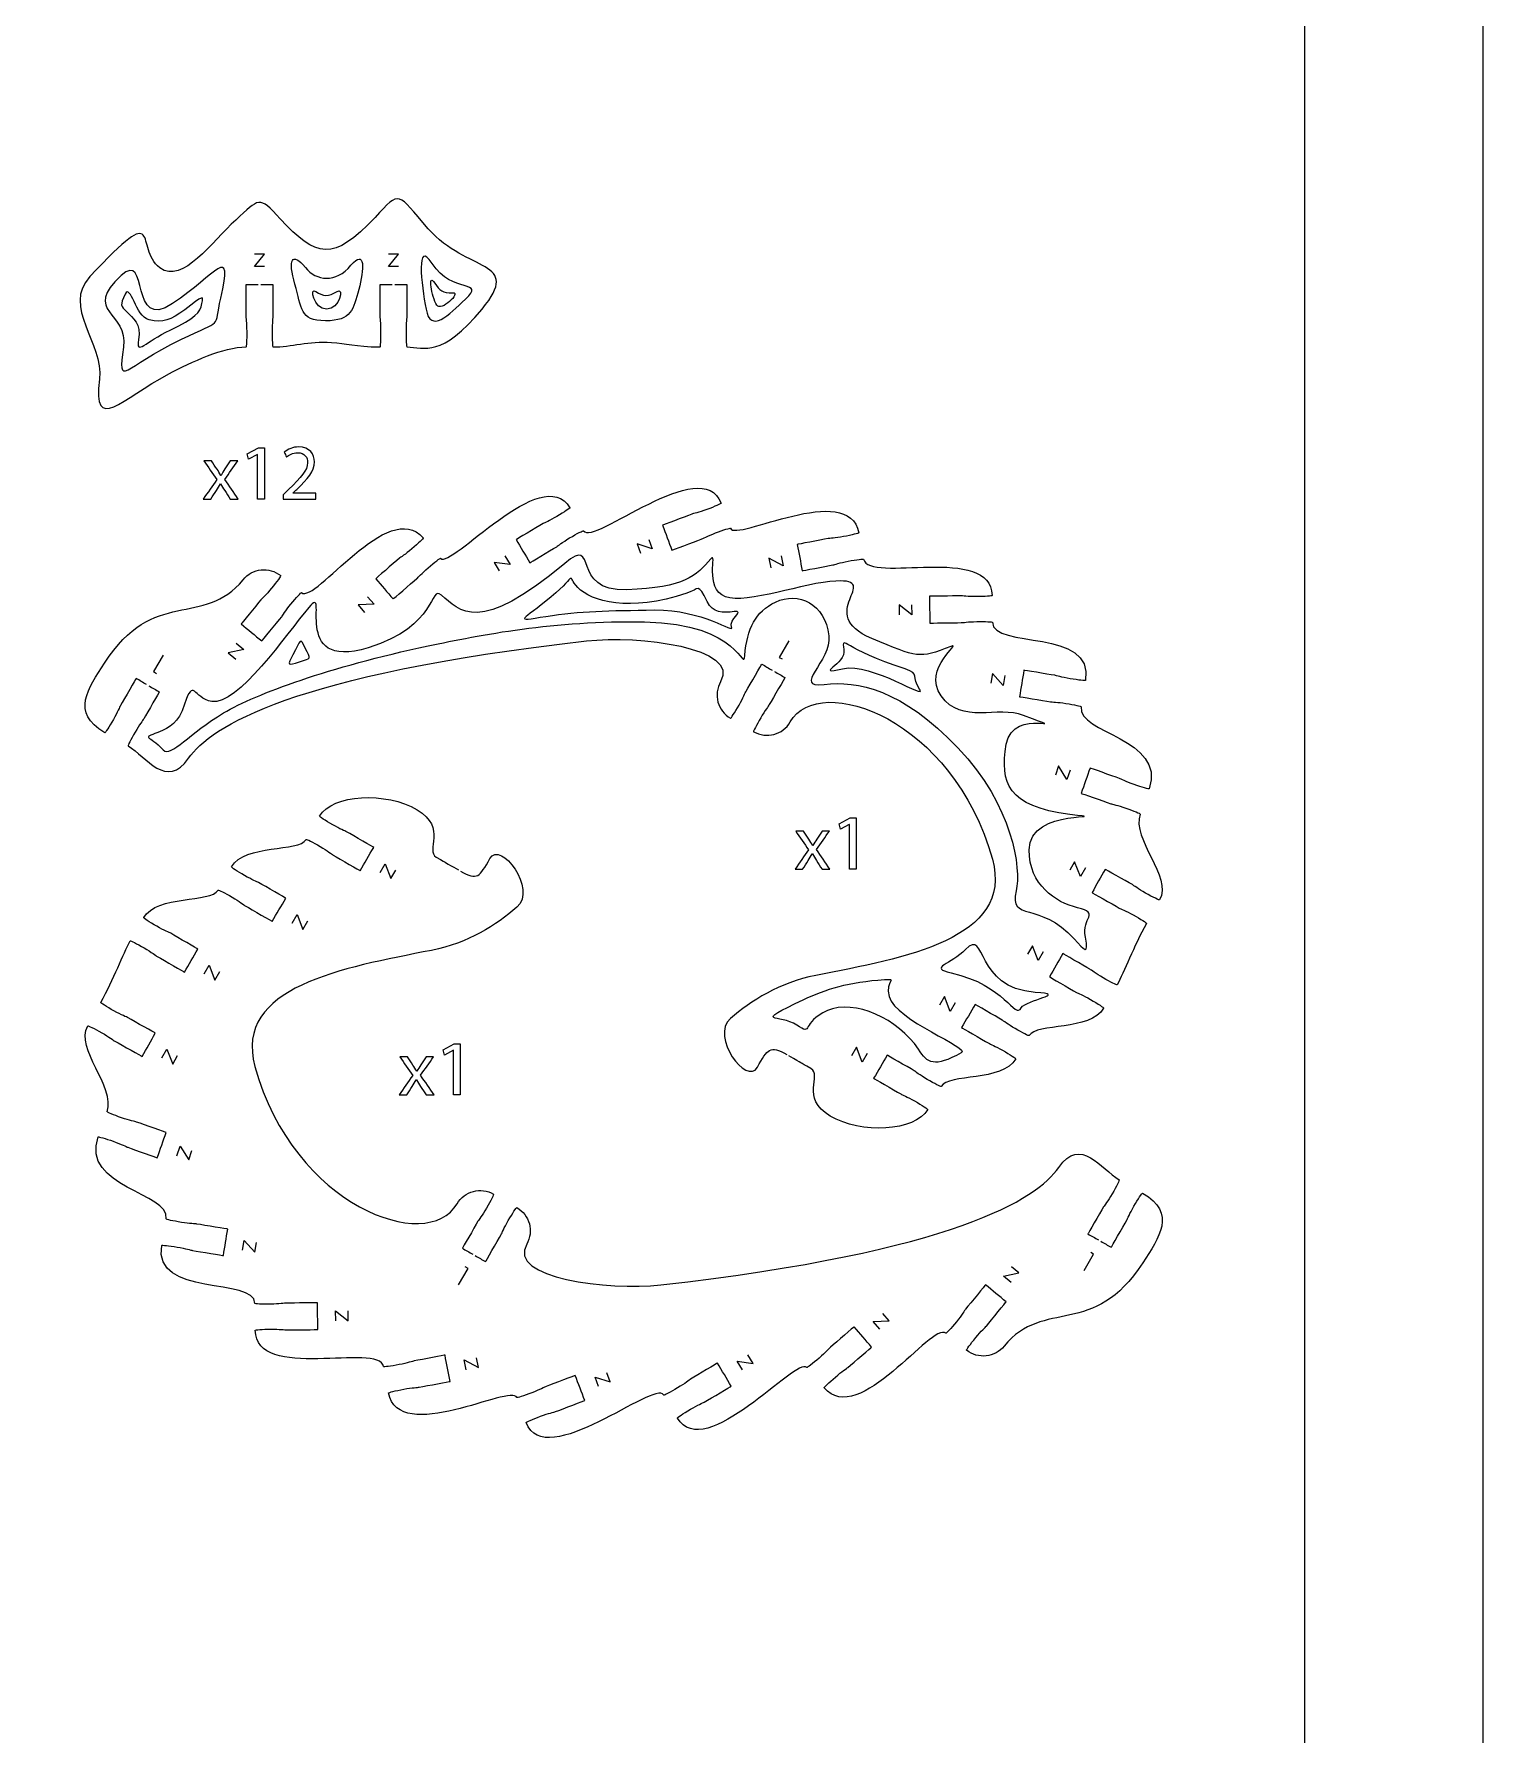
# Model space of a CAD drawing. Extents: x 0 to 1000, y 0 to 600.
# Drawn here: x 837.8 to 1000, y 190.5 to 381 of the extents above; entities that cross this region are included whole.
import ezdxf

# ---------------------------------------------------------------- set-up
doc = ezdxf.new("R2010")
doc.units = 0
doc.header["$MEASUREMENT"] = 0
doc.layers.add('DEFAULT', color=7, linetype='CONTINUOUS')

msp = doc.modelspace()

# ---------------------------------------------------------------- linework, layer by layer
at = {"layer": 'DEFAULT', "color": 250}
for points in [[(1000, 0.1), (0, 0.1), (0, 600.1), (1000, 600.1)], [(862.81, 333.9), (862.8, 333.9), (861.8, 333.37), (861.65, 333.96), (862.9, 334.63), (863.56, 334.63), (863.56, 328.9), (862.81, 328.9)], [(929.07, 292.47), (929.05, 292.47), (928.06, 291.93), (927.91, 292.52), (929.16, 293.19), (929.82, 293.19), (929.82, 287.46), (929.07, 287.46)], [(884.75, 267.19), (884.73, 267.19), (883.73, 266.65), (883.58, 267.24), (884.83, 267.91), (885.5, 267.91), (885.5, 262.18), (884.75, 262.18)]]:
    msp.add_lwpolyline(points, close=True, dxfattribs=at)
for points in [[(349.41, 570.1), (980, 570.1), (980, 20.1), (203.84, 20.1), (203.84, 570.1), (223.83, 570.1)], [(863.58, 354.93), (862.47, 354.93), (863.58, 356.32), (862.46, 356.32)], [(878.58, 354.93), (877.47, 354.93), (878.58, 356.32), (877.46, 356.32)], [(906.59, 324.37), (906.99, 323.33), (905.29, 323.88), (905.68, 322.85)], [(890.5, 322.52), (891.07, 321.56), (889.3, 321.81), (889.86, 320.86)], [(921.43, 322.52), (921.63, 321.42), (920.06, 322.27), (920.26, 321.18)], [(875.11, 317.96), (875.84, 317.11), (874.06, 317.05), (874.78, 316.21)], [(936.03, 317.05), (936.04, 315.93), (934.64, 317.04), (934.65, 315.93)], [(860.41, 312.76), (861.27, 312.05), (859.52, 311.69), (860.38, 310.98)], [(922.28, 313.02), (921.21, 311.17), (921.53, 310.99)], [(852.23, 311.41), (851.16, 309.57), (851.48, 309.38)], [(946.47, 309.13), (946.28, 308.03), (945.09, 309.36), (944.91, 308.27)], [(953.79, 298.55), (953.42, 297.5), (952.48, 299.01), (952.12, 297.97)], [(876.51, 287.1), (877.07, 288.06), (877.71, 286.4), (878.27, 287.36)], [(955.48, 287.61), (954.94, 286.63), (954.27, 288.29), (953.73, 287.33)], [(866.66, 281.42), (867.22, 282.39), (867.86, 280.72), (868.42, 281.68)], [(950.76, 278.2), (950.2, 277.23), (949.56, 278.89), (949, 277.94)], [(856.82, 275.73), (857.38, 276.7), (858.02, 275.04), (858.58, 275.99)], [(940.92, 272.51), (940.36, 271.54), (939.72, 273.21), (939.16, 272.25)], [(852.09, 266.32), (852.64, 267.3), (853.31, 265.64), (853.85, 266.6)], [(931.07, 266.84), (930.51, 265.87), (929.86, 267.53), (929.31, 266.57)], [(853.78, 255.38), (854.15, 256.43), (855.1, 254.92), (855.46, 255.96)], [(861.11, 244.8), (861.3, 245.9), (862.48, 244.57), (862.67, 245.67)], [(955.35, 242.52), (956.41, 244.36), (956.1, 244.55)], [(885.3, 240.92), (886.37, 242.76), (886.05, 242.94)], [(947.17, 241.17), (946.31, 241.88), (948.05, 242.25), (947.2, 242.95)], [(871.55, 236.88), (871.53, 238), (872.94, 236.9), (872.93, 238)], [(932.46, 235.97), (931.74, 236.82), (933.52, 236.88), (932.8, 237.72)], [(886.15, 231.41), (885.95, 232.51), (887.52, 231.66), (887.32, 232.75)], [(917.08, 231.41), (916.51, 232.37), (918.28, 232.12), (917.71, 233.07)], [(900.98, 229.56), (900.59, 230.6), (902.29, 230.05), (901.9, 231.08)]]:
    msp.add_lwpolyline(points, dxfattribs=at)
at = {"layer": 'DEFAULT', "color": 1}
for points, knots in [([(878.17, 352.92), (878.62, 352.92), (879.07, 352.92), (879.52, 352.92), (879.52, 352.92), (879.52, 350.29), (879.52, 349.42), (879.52, 349.24), (879.42, 348.64), (879.42, 347.67), (879.43, 346.7), (879.47, 345.92), (879.52, 345.92), (881.52, 345.92), (883.36, 344.6), (887.94, 350.17), (892.53, 355.73), (886.28, 354.18), (881.92, 359.14), (878.37, 363.2), (878.86, 363.56), (875.95, 360.43), (871.28, 355.4), (869.34, 355.94), (865.35, 360.26), (862.88, 362.95), (863.02, 362.51), (860.36, 360.13), (857.73, 357.77), (854.41, 352.86), (851.86, 354.78), (848.95, 356.98), (852.39, 362.7), (844.03, 353.8), (840.85, 350.41), (845.6, 346.36), (845.1, 342.3), (844.34, 336.09), (847.53, 340.12), (852.86, 342.9), (855.49, 344.27), (858.94, 345.92), (861.53, 345.92), (861.59, 345.93), (861.63, 346.71), (861.62, 347.67), (861.62, 348.63), (861.52, 349.24), (861.53, 349.42), (861.53, 350.29), (861.52, 352.92), (861.52, 352.92), (861.97, 352.92), (862.42, 352.92), (862.87, 352.92)], [0, 0, 0, 0, 3.83, 3.83, 3.83, 4.83, 4.83, 4.83, 5.83, 5.83, 5.83, 6.83, 6.83, 6.83, 7.83, 7.83, 7.83, 8.83, 8.83, 8.83, 9.83, 9.83, 9.83, 10.83, 10.83, 10.83, 11.83, 11.83, 11.83, 12.83, 12.83, 12.83, 13.83, 13.83, 13.83, 14.83, 14.83, 14.83, 15.83, 15.83, 15.83, 16.83, 16.83, 16.83, 17.83, 17.83, 17.83, 18.83, 18.83, 18.83, 19.83, 19.83, 19.83, 23.66, 23.66, 23.66, 23.66]), ([(863.17, 352.92), (863.62, 352.92), (864.07, 352.92), (864.52, 352.92), (864.52, 352.92), (864.52, 350.3), (864.52, 349.42), (864.52, 349.25), (864.43, 348.64), (864.43, 347.67), (864.43, 346.7), (864.47, 345.92), (864.52, 345.92), (866.58, 345.92), (868.51, 346.6), (871.07, 346.43), (872.74, 346.32), (873.64, 345.97), (876.53, 345.92), (876.58, 345.93), (876.62, 346.71), (876.62, 347.67), (876.62, 348.64), (876.52, 349.24), (876.52, 349.42), (876.52, 350.29), (876.52, 352.92), (876.52, 352.92), (876.97, 352.92), (877.42, 352.92), (877.87, 352.92)], [0, 0, 0, 0, 3.82, 3.82, 3.82, 4.82, 4.82, 4.82, 5.82, 5.82, 5.82, 6.82, 6.82, 6.82, 7.82, 7.82, 7.82, 8.82, 8.82, 8.82, 9.82, 9.82, 9.82, 10.82, 10.82, 10.82, 11.82, 11.82, 11.82, 15.64, 15.64, 15.64, 15.64]), ([(850.37, 308.13), (849.98, 308.36), (849.59, 308.58), (849.2, 308.81), (849.2, 308.81), (847.89, 306.53), (847.45, 305.78), (847.36, 305.63), (847.14, 305.05), (846.66, 304.21), (846.18, 303.37), (845.75, 302.72), (845.7, 302.74), (841.82, 304.99), (843.86, 307.71), (845.67, 310.54), (851.16, 319.09), (856.74, 314.45), (861.18, 319.86), (862.22, 321.15), (864.1, 321.36), (865.39, 320.32), (865.44, 320.29), (864.98, 319.66), (864.36, 318.91), (863.75, 318.16), (863.29, 317.75), (863.18, 317.62), (862.62, 316.94), (860.96, 314.91), (860.96, 314.91), (861.73, 314.28), (862.5, 313.64), (863.27, 313.01), (863.27, 313.01), (864.94, 315.04), (865.5, 315.72), (865.61, 315.85), (865.91, 316.38), (866.53, 317.13), (867.14, 317.88), (867.67, 318.46), (867.72, 318.42), (869.3, 317.12), (877.43, 329.09), (881.34, 324.54), (881.38, 324.5), (880.81, 323.95), (880.08, 323.33), (879.34, 322.69), (878.81, 322.37), (878.68, 322.26), (878.02, 321.69), (876.03, 319.98), (876.03, 319.98), (876.68, 319.22), (877.33, 318.46), (877.98, 317.71), (877.98, 317.71), (879.97, 319.41), (880.64, 319.99), (880.77, 320.1), (881.17, 320.57), (881.9, 321.2), (882.63, 321.83), (883.26, 322.31), (883.29, 322.26), (884.39, 320.98), (894.71, 333.09), (897.77, 327.92), (897.8, 327.88), (897.15, 327.44), (896.32, 326.95), (895.48, 326.45), (894.91, 326.23), (894.76, 326.14), (894.01, 325.69), (891.75, 324.36), (891.75, 324.36), (892.26, 323.5), (892.77, 322.63), (893.28, 321.77), (893.28, 321.77), (895.54, 323.11), (896.29, 323.56), (896.44, 323.65), (896.91, 324.05), (897.74, 324.54), (898.58, 325.03), (899.27, 325.39), (899.3, 325.34), (900.34, 323.59), (912.58, 334.05), (914.69, 328.43), (914.71, 328.38), (914, 328.06), (913.09, 327.72), (912.19, 327.38), (911.58, 327.26), (911.42, 327.2), (910.6, 326.89), (908.14, 325.96), (908.14, 325.96), (908.5, 325.03), (908.85, 324.09), (909.2, 323.16), (909.2, 323.16), (911.66, 324.08), (912.48, 324.39), (912.64, 324.45), (913.17, 324.76), (914.08, 325.1), (914.98, 325.44), (915.73, 325.68), (915.75, 325.63), (916.28, 324.05), (929, 331.01), (930.11, 325.11), (930.11, 325.05), (929.35, 324.87), (928.41, 324.69), (927.46, 324.51), (926.84, 324.5), (926.67, 324.47), (925.81, 324.3), (923.23, 323.82), (923.23, 323.82), (923.41, 322.84), (923.6, 321.85), (923.78, 320.87), (923.78, 320.87), (926.36, 321.36), (927.22, 321.52), (927.39, 321.55), (927.97, 321.76), (928.93, 321.94), (929.87, 322.12), (930.65, 322.22), (930.66, 322.17), (931.18, 319.42), (944.97, 323.9), (945.03, 318.09), (945.03, 318.04), (944.25, 317.98), (943.28, 317.97), (942.32, 317.96), (941.71, 318.06), (941.53, 318.06), (940.66, 318.04), (938.03, 318.02), (938.03, 318.02), (938.04, 317.02), (938.05, 316.02), (938.07, 315.01), (938.07, 315.01), (940.69, 315.05), (941.57, 315.06), (941.74, 315.06), (942.35, 315.16), (943.32, 315.17), (944.28, 315.19), (945.07, 315.15), (945.07, 315.1), (945.1, 312.09), (956.48, 314.51), (955.51, 308.59), (955.5, 308.54), (954.72, 308.62), (953.77, 308.78), (952.81, 308.94), (952.23, 309.13), (952.06, 309.16), (951.19, 309.3), (948.6, 309.73), (948.6, 309.73), (948.44, 308.74), (948.28, 307.76), (948.11, 306.77), (948.11, 306.77), (950.71, 306.34), (951.57, 306.2), (951.74, 306.17), (952.36, 306.17), (953.31, 306.02), (954.26, 305.86), (955.02, 305.69), (955.02, 305.63), (954.53, 302.67), (964.6, 302.12), (962.61, 296.45), (962.59, 296.4), (961.84, 296.62), (960.93, 296.94), (960.01, 297.26), (959.47, 297.56), (959.31, 297.62), (958.48, 297.9), (956.01, 298.78), (956.01, 298.78), (955.67, 297.83), (955.34, 296.89), (955.01, 295.94), (955.01, 295.94), (957.49, 295.08), (958.32, 294.79), (958.48, 294.73), (959.08, 294.62), (960, 294.3), (960.91, 293.98), (961.64, 293.68), (961.62, 293.63), (960.62, 290.79), (965.27, 286.62), (963.8, 284.01), (963.77, 283.96), (963.07, 284.31), (962.22, 284.78), (961.38, 285.25), (960.9, 285.64), (960.75, 285.73), (959.98, 286.15), (957.7, 287.44), (957.7, 287.44), (957.21, 286.57), (956.72, 285.7), (956.23, 284.83), (956.23, 284.83), (958.51, 283.54), (959.28, 283.11), (959.43, 283.02), (960.01, 282.81), (960.85, 282.34), (961.7, 281.86), (962.36, 281.44), (962.33, 281.39), (960.86, 278.78), (959.84, 275.95), (959.03, 274.5), (959, 274.46), (958.31, 274.81), (957.47, 275.29), (956.63, 275.78), (956.15, 276.17), (956, 276.25), (955.24, 276.69), (952.97, 278), (952.97, 278), (952.47, 277.14), (951.97, 276.27), (951.47, 275.41), (951.47, 275.41), (953.74, 274.1), (954.5, 273.65), (954.65, 273.57), (955.23, 273.35), (956.07, 272.87), (956.9, 272.38), (957.56, 271.95), (957.53, 271.91), (956.03, 269.31), (950, 270.26), (949.19, 268.82), (949.16, 268.77), (948.46, 269.12), (947.62, 269.61), (946.79, 270.09), (946.31, 270.48), (946.16, 270.57), (945.4, 271.01), (943.13, 272.32), (943.13, 272.32), (942.63, 271.45), (942.13, 270.59), (941.63, 269.72), (941.63, 269.72), (943.9, 268.41), (944.66, 267.97), (944.81, 267.88), (945.39, 267.66), (946.22, 267.18), (947.06, 266.7), (947.71, 266.27), (947.69, 266.22), (946.19, 263.62), (940.15, 264.59), (939.34, 263.14), (939.31, 263.09), (938.61, 263.44), (937.77, 263.93), (936.93, 264.41), (936.46, 264.8), (936.31, 264.89), (935.55, 265.33), (933.28, 266.64), (933.28, 266.64), (932.78, 265.78), (932.28, 264.91), (931.78, 264.05), (931.78, 264.05), (934.05, 262.73), (934.81, 262.29), (934.95, 262.2), (935.53, 261.99), (936.37, 261.51), (937.21, 261.02), (937.86, 260.59), (937.83, 260.54), (936.41, 258.08), (930.34, 257.77), (926.92, 259.82), (923.49, 261.88), (926.05, 264.38), (924.76, 265.13), (923.31, 265.97), (923.96, 265.59), (922.3, 266.55)], [0, 0, 0, 0, 3.830209, 3.830209, 3.830209, 4.830209, 4.830209, 4.830209, 5.830209, 5.830209, 5.830209, 6.830209, 6.830209, 6.830209, 7.830209, 7.830209, 7.830209, 8.830209, 8.830209, 8.830209, 9.830209, 9.830209, 9.830209, 10.830209, 10.830209, 10.830209, 11.830209, 11.830209, 11.830209, 12.830209, 12.830209, 12.830209, 21.328267, 21.328267, 21.328267, 22.328267, 22.328267, 22.328267, 23.328267, 23.328267, 23.328267, 24.328267, 24.328267, 24.328267, 25.328267, 25.328267, 25.328267, 26.328267, 26.328267, 26.328267, 27.328267, 27.328267, 27.328267, 28.328267, 28.328267, 28.328267, 36.830861, 36.830861, 36.830861, 37.830861, 37.830861, 37.830861, 38.830861, 38.830861, 38.830861, 39.830861, 39.830861, 39.830861, 40.830861, 40.830861, 40.830861, 41.830861, 41.830861, 41.830861, 42.830861, 42.830861, 42.830861, 43.830861, 43.830861, 43.830861, 52.340738, 52.340738, 52.340738, 53.340738, 53.340738, 53.340738, 54.340738, 54.340738, 54.340738, 55.340738, 55.340738, 55.340738, 56.340738, 56.340738, 56.340738, 57.340738, 57.340738, 57.340738, 58.340738, 58.340738, 58.340738, 59.340738, 59.340738, 59.340738, 67.8473, 67.8473, 67.8473, 68.8473, 68.8473, 68.8473, 69.8473, 69.8473, 69.8473, 70.8473, 70.8473, 70.8473, 71.8473, 71.8473, 71.8473, 72.8473, 72.8473, 72.8473, 73.8473, 73.8473, 73.8473, 74.8473, 74.8473, 74.8473, 83.353445, 83.353445, 83.353445, 84.353445, 84.353445, 84.353445, 85.353445, 85.353445, 85.353445, 86.353445, 86.353445, 86.353445, 87.353445, 87.353445, 87.353445, 88.353445, 88.353445, 88.353445, 89.353445, 89.353445, 89.353445, 90.353445, 90.353445, 90.353445, 98.864032, 98.864032, 98.864032, 99.864032, 99.864032, 99.864032, 100.864032, 100.864032, 100.864032, 101.864032, 101.864032, 101.864032, 102.864032, 102.864032, 102.864032, 103.864032, 103.864032, 103.864032, 104.864032, 104.864032, 104.864032, 105.864032, 105.864032, 105.864032, 114.368396, 114.368396, 114.368396, 115.368396, 115.368396, 115.368396, 116.368396, 116.368396, 116.368396, 117.368396, 117.368396, 117.368396, 118.368396, 118.368396, 118.368396, 119.368396, 119.368396, 119.368396, 120.368396, 120.368396, 120.368396, 121.368396, 121.368396, 121.368396, 129.879171, 129.879171, 129.879171, 130.879171, 130.879171, 130.879171, 131.879171, 131.879171, 131.879171, 132.879171, 132.879171, 132.879171, 133.879171, 133.879171, 133.879171, 134.879171, 134.879171, 134.879171, 135.879171, 135.879171, 135.879171, 136.879171, 136.879171, 136.879171, 145.381936, 145.381936, 145.381936, 146.381936, 146.381936, 146.381936, 147.381936, 147.381936, 147.381936, 148.381936, 148.381936, 148.381936, 149.381936, 149.381936, 149.381936, 150.381936, 150.381936, 150.381936, 151.381936, 151.381936, 151.381936, 152.381936, 152.381936, 152.381936, 160.885888, 160.885888, 160.885888, 161.885888, 161.885888, 161.885888, 162.885888, 162.885888, 162.885888, 163.885888, 163.885888, 163.885888, 164.885888, 164.885888, 164.885888, 165.885888, 165.885888, 165.885888, 166.885888, 166.885888, 166.885888, 167.885888, 167.885888, 167.885888, 176.393496, 176.393496, 176.393496, 177.393496, 177.393496, 177.393496, 178.393496, 178.393496, 178.393496, 179.393496, 179.393496, 179.393496, 180.393496, 180.393496, 180.393496, 181.393496, 181.393496, 181.393496, 182.393496, 182.393496, 182.393496, 183.393496, 183.393496, 183.393496, 191.892443, 191.892443, 191.892443, 192.892443, 192.892443, 192.892443, 193.892443, 193.892443, 193.892443, 194.892443, 194.892443, 194.892443, 195.892443, 195.892443, 195.892443, 196.892443, 196.892443, 196.892443, 197.892443, 197.892443, 197.892443, 197.892443]), ([(850.63, 307.98), (851.02, 307.76), (851.41, 307.53), (851.8, 307.31), (851.8, 307.31), (850.49, 305.03), (850.05, 304.28), (849.96, 304.12), (849.57, 303.65), (849.09, 302.81), (848.6, 301.97), (848.25, 301.27), (848.3, 301.25), (850.37, 300.05), (852.59, 296.32), (855.08, 299.87), (857.57, 303.41), (866.59, 309.27), (899.63, 313.01), (905.52, 313.68), (916.85, 312.26), (914.65, 308.45), (913.82, 307.01), (914.31, 305.18), (915.75, 304.35), (915.79, 304.32), (916.22, 304.98), (916.71, 305.81), (917.19, 306.65), (917.41, 307.23), (917.5, 307.38), (917.93, 308.14), (919.25, 310.41), (919.25, 310.41), (919.64, 310.19), (920.03, 309.96), (920.42, 309.73)], [0, 0, 0, 0, 3.821544, 3.821544, 3.821544, 4.821544, 4.821544, 4.821544, 5.821544, 5.821544, 5.821544, 6.821544, 6.821544, 6.821544, 7.821544, 7.821544, 7.821544, 8.821544, 8.821544, 8.821544, 9.821544, 9.821544, 9.821544, 10.821544, 10.821544, 10.821544, 11.821544, 11.821544, 11.821544, 12.821544, 12.821544, 12.821544, 13.821544, 13.821544, 13.821544, 17.65675, 17.65675, 17.65675, 17.65675]), ([(920.68, 309.58), (921.07, 309.36), (921.46, 309.13), (921.85, 308.91), (921.85, 308.91), (920.53, 306.64), (920.09, 305.88), (920.01, 305.73), (919.62, 305.25), (919.13, 304.41), (918.65, 303.57), (918.29, 302.88), (918.34, 302.85), (919.78, 302.02), (921.61, 302.51), (922.44, 303.94), (925.71, 309.6), (940.73, 304.29), (945.07, 288.56), (947.52, 279.65), (935.22, 277.51), (925.29, 275.56), (921.2, 274.76), (918.05, 272.72), (915.74, 270.73), (913.44, 268.74), (917.58, 263.17), (918.76, 265.28), (919.92, 267.35), (920.17, 267.76), (922.04, 266.71)], [0, 0, 0, 0, 3.821544, 3.821544, 3.821544, 4.821544, 4.821544, 4.821544, 5.821544, 5.821544, 5.821544, 6.821544, 6.821544, 6.821544, 7.821544, 7.821544, 7.821544, 8.821544, 8.821544, 8.821544, 9.821544, 9.821544, 9.821544, 10.821544, 10.821544, 10.821544, 11.821544, 11.821544, 11.821544, 12.821544, 12.821544, 12.821544, 12.821544]), ([(957.21, 245.8), (957.6, 245.57), (957.99, 245.35), (958.37, 245.13), (958.37, 245.13), (959.69, 247.4), (960.12, 248.16), (960.21, 248.3), (960.43, 248.88), (960.91, 249.72), (961.4, 250.56), (961.83, 251.21), (961.88, 251.19), (965.76, 248.94), (963.72, 246.22), (961.9, 243.39), (956.42, 234.84), (950.84, 239.48), (946.4, 234.07), (945.36, 232.78), (943.47, 232.57), (942.18, 233.61), (942.14, 233.64), (942.6, 234.27), (943.21, 235.02), (943.83, 235.77), (944.29, 236.18), (944.4, 236.31), (944.96, 236.99), (946.62, 239.02), (946.62, 239.02), (945.85, 239.65), (945.08, 240.29), (944.3, 240.92), (944.3, 240.92), (942.64, 238.89), (942.08, 238.21), (941.97, 238.08), (941.66, 237.55), (941.05, 236.8), (940.44, 236.05), (939.9, 235.47), (939.86, 235.51), (938.28, 236.81), (930.15, 224.84), (926.24, 229.39), (926.2, 229.43), (926.77, 229.98), (927.5, 230.6), (928.23, 231.24), (928.76, 231.56), (928.89, 231.67), (929.56, 232.24), (931.55, 233.95), (931.55, 233.95), (930.9, 234.71), (930.25, 235.47), (929.6, 236.22), (929.6, 236.22), (927.61, 234.52), (926.94, 233.95), (926.81, 233.83), (926.41, 233.36), (925.68, 232.73), (924.94, 232.1), (924.32, 231.62), (924.29, 231.67), (923.19, 232.95), (912.86, 220.84), (909.8, 226.01), (909.78, 226.05), (910.43, 226.49), (911.26, 226.99), (912.09, 227.48), (912.67, 227.7), (912.82, 227.79), (913.57, 228.24), (915.83, 229.57), (915.83, 229.57), (915.32, 230.44), (914.81, 231.3), (914.3, 232.16), (914.3, 232.16), (912.04, 230.82), (911.29, 230.37), (911.14, 230.28), (910.67, 229.89), (909.83, 229.39), (909, 228.9), (908.31, 228.54), (908.28, 228.59), (907.24, 230.34), (895, 219.88), (892.88, 225.5), (892.86, 225.55), (893.58, 225.87), (894.48, 226.21), (895.39, 226.55), (895.99, 226.67), (896.16, 226.73), (896.98, 227.04), (899.43, 227.97), (899.43, 227.97), (899.08, 228.9), (898.73, 229.84), (898.37, 230.77), (898.37, 230.77), (895.92, 229.85), (895.1, 229.54), (894.94, 229.48), (894.4, 229.17), (893.5, 228.83), (892.59, 228.49), (891.84, 228.26), (891.82, 228.3), (891.3, 229.88), (878.58, 222.92), (877.47, 228.82), (877.47, 228.88), (878.22, 229.06), (879.17, 229.24), (880.12, 229.42), (880.74, 229.43), (880.91, 229.47), (881.77, 229.63), (884.35, 230.11), (884.35, 230.11), (884.16, 231.09), (883.98, 232.08), (883.79, 233.06), (883.79, 233.06), (881.21, 232.57), (880.35, 232.41), (880.18, 232.38), (879.6, 232.17), (878.65, 231.99), (877.7, 231.81), (876.93, 231.71), (876.91, 231.77), (876.4, 234.51), (862.61, 230.03), (862.55, 235.84), (862.55, 235.89), (863.33, 235.95), (864.29, 235.96), (865.26, 235.97), (865.87, 235.88), (866.05, 235.88), (866.92, 235.89), (869.55, 235.91), (869.55, 235.91), (869.53, 236.91), (869.52, 237.92), (869.51, 238.92), (869.51, 238.92), (866.89, 238.88), (866.01, 238.87), (865.84, 238.87), (865.23, 238.77), (864.26, 238.76), (863.29, 238.74), (862.51, 238.78), (862.51, 238.84), (862.48, 241.84), (851.09, 239.42), (852.07, 245.34), (852.08, 245.39), (852.86, 245.31), (853.81, 245.15), (854.76, 244.99), (855.35, 244.8), (855.52, 244.77), (856.38, 244.63), (858.97, 244.2), (858.97, 244.2), (859.14, 245.19), (859.3, 246.17), (859.46, 247.16), (859.46, 247.16), (856.87, 247.59), (856.01, 247.73), (855.84, 247.76), (855.22, 247.76), (854.27, 247.92), (853.32, 248.07), (852.56, 248.24), (852.56, 248.3), (853.04, 251.26), (842.98, 251.81), (844.97, 257.48), (844.99, 257.53), (845.74, 257.31), (846.65, 256.99), (847.56, 256.67), (848.1, 256.37), (848.27, 256.32), (849.09, 256.03), (851.57, 255.15), (851.57, 255.15), (851.9, 256.1), (852.23, 257.04), (852.57, 257.99), (852.57, 257.99), (850.09, 258.86), (849.26, 259.14), (849.1, 259.2), (848.49, 259.31), (847.58, 259.63), (846.66, 259.95), (845.94, 260.25), (845.96, 260.31), (846.95, 263.14), (842.31, 267.31), (843.78, 269.92), (843.81, 269.97), (844.51, 269.63), (845.35, 269.15), (846.2, 268.68), (846.67, 268.29), (846.83, 268.2), (847.59, 267.78), (849.88, 266.49), (849.88, 266.49), (850.37, 267.36), (850.86, 268.23), (851.35, 269.1), (851.35, 269.1), (849.06, 270.39), (848.3, 270.82), (848.15, 270.91), (847.57, 271.12), (846.72, 271.59), (845.88, 272.07), (845.22, 272.49), (845.25, 272.54), (846.72, 275.15), (847.73, 277.98), (848.54, 279.43), (848.57, 279.48), (849.27, 279.12), (850.11, 278.64), (850.95, 278.16), (851.42, 277.76), (851.57, 277.68), (852.33, 277.24), (854.61, 275.93), (854.61, 275.93), (855.11, 276.79), (855.61, 277.66), (856.11, 278.52), (856.11, 278.52), (853.83, 279.83), (853.08, 280.28), (852.93, 280.36), (852.35, 280.58), (851.51, 281.06), (850.68, 281.55), (850.02, 281.98), (850.05, 282.03), (851.55, 284.62), (857.57, 283.67), (858.39, 285.11), (858.42, 285.16), (859.11, 284.81), (859.95, 284.33), (860.79, 283.84), (861.27, 283.45), (861.42, 283.36), (862.18, 282.93), (864.45, 281.61), (864.45, 281.61), (864.95, 282.48), (865.45, 283.34), (865.95, 284.21), (865.95, 284.21), (863.68, 285.52), (862.92, 285.96), (862.77, 286.05), (862.19, 286.27), (861.35, 286.75), (860.51, 287.23), (859.86, 287.66), (859.89, 287.71), (861.39, 290.31), (867.43, 289.35), (868.24, 290.79), (868.27, 290.84), (868.97, 290.49), (869.81, 290), (870.64, 289.52), (871.12, 289.13), (871.27, 289.04), (872.03, 288.6), (874.3, 287.29), (874.3, 287.29), (874.8, 288.15), (875.3, 289.02), (875.8, 289.89), (875.8, 289.89), (873.53, 291.2), (872.77, 291.64), (872.62, 291.73), (872.04, 291.94), (871.21, 292.43), (870.37, 292.91), (869.71, 293.34), (869.74, 293.39), (871.17, 295.85), (877.24, 296.17), (880.66, 294.11), (884.08, 292.06), (881.53, 289.55), (882.81, 288.8), (884.27, 287.96), (883.62, 288.34), (885.28, 287.37)], [0, 0, 0, 0, 3.821544, 3.821544, 3.821544, 4.821544, 4.821544, 4.821544, 5.821544, 5.821544, 5.821544, 6.821544, 6.821544, 6.821544, 7.821544, 7.821544, 7.821544, 8.821544, 8.821544, 8.821544, 9.821544, 9.821544, 9.821544, 10.821544, 10.821544, 10.821544, 11.821544, 11.821544, 11.821544, 12.821544, 12.821544, 12.821544, 21.319603, 21.319603, 21.319603, 22.319603, 22.319603, 22.319603, 23.319603, 23.319603, 23.319603, 24.319603, 24.319603, 24.319603, 25.319603, 25.319603, 25.319603, 26.319603, 26.319603, 26.319603, 27.319603, 27.319603, 27.319603, 28.319603, 28.319603, 28.319603, 36.822197, 36.822197, 36.822197, 37.822197, 37.822197, 37.822197, 38.822197, 38.822197, 38.822197, 39.822197, 39.822197, 39.822197, 40.822197, 40.822197, 40.822197, 41.822197, 41.822197, 41.822197, 42.822197, 42.822197, 42.822197, 43.822197, 43.822197, 43.822197, 52.332073, 52.332073, 52.332073, 53.332073, 53.332073, 53.332073, 54.332073, 54.332073, 54.332073, 55.332073, 55.332073, 55.332073, 56.332073, 56.332073, 56.332073, 57.332073, 57.332073, 57.332073, 58.332073, 58.332073, 58.332073, 59.332073, 59.332073, 59.332073, 67.838635, 67.838635, 67.838635, 68.838635, 68.838635, 68.838635, 69.838635, 69.838635, 69.838635, 70.838635, 70.838635, 70.838635, 71.838635, 71.838635, 71.838635, 72.838635, 72.838635, 72.838635, 73.838635, 73.838635, 73.838635, 74.838635, 74.838635, 74.838635, 83.34478, 83.34478, 83.34478, 84.34478, 84.34478, 84.34478, 85.34478, 85.34478, 85.34478, 86.34478, 86.34478, 86.34478, 87.34478, 87.34478, 87.34478, 88.34478, 88.34478, 88.34478, 89.34478, 89.34478, 89.34478, 90.34478, 90.34478, 90.34478, 98.855368, 98.855368, 98.855368, 99.855368, 99.855368, 99.855368, 100.855368, 100.855368, 100.855368, 101.855368, 101.855368, 101.855368, 102.855368, 102.855368, 102.855368, 103.855368, 103.855368, 103.855368, 104.855368, 104.855368, 104.855368, 105.855368, 105.855368, 105.855368, 114.359731, 114.359731, 114.359731, 115.359731, 115.359731, 115.359731, 116.359731, 116.359731, 116.359731, 117.359731, 117.359731, 117.359731, 118.359731, 118.359731, 118.359731, 119.359731, 119.359731, 119.359731, 120.359731, 120.359731, 120.359731, 121.359731, 121.359731, 121.359731, 129.870507, 129.870507, 129.870507, 130.870507, 130.870507, 130.870507, 131.870507, 131.870507, 131.870507, 132.870507, 132.870507, 132.870507, 133.870507, 133.870507, 133.870507, 134.870507, 134.870507, 134.870507, 135.870507, 135.870507, 135.870507, 136.870507, 136.870507, 136.870507, 145.373271, 145.373271, 145.373271, 146.373271, 146.373271, 146.373271, 147.373271, 147.373271, 147.373271, 148.373271, 148.373271, 148.373271, 149.373271, 149.373271, 149.373271, 150.373271, 150.373271, 150.373271, 151.373271, 151.373271, 151.373271, 152.373271, 152.373271, 152.373271, 160.877223, 160.877223, 160.877223, 161.877223, 161.877223, 161.877223, 162.877223, 162.877223, 162.877223, 163.877223, 163.877223, 163.877223, 164.877223, 164.877223, 164.877223, 165.877223, 165.877223, 165.877223, 166.877223, 166.877223, 166.877223, 167.877223, 167.877223, 167.877223, 176.384831, 176.384831, 176.384831, 177.384831, 177.384831, 177.384831, 178.384831, 178.384831, 178.384831, 179.384831, 179.384831, 179.384831, 180.384831, 180.384831, 180.384831, 181.384831, 181.384831, 181.384831, 182.384831, 182.384831, 182.384831, 183.384831, 183.384831, 183.384831, 191.883778, 191.883778, 191.883778, 192.883778, 192.883778, 192.883778, 193.883778, 193.883778, 193.883778, 194.883778, 194.883778, 194.883778, 195.883778, 195.883778, 195.883778, 196.883778, 196.883778, 196.883778, 197.883778, 197.883778, 197.883778, 197.883778]), ([(885.54, 287.23), (887.41, 286.17), (887.66, 286.58), (888.81, 288.65), (890, 290.76), (894.14, 285.19), (891.83, 283.2), (889.53, 281.21), (886.38, 279.17), (882.29, 278.37), (872.36, 276.42), (860.06, 274.29), (862.51, 265.37), (866.84, 249.64), (881.86, 244.33), (885.13, 249.99), (885.97, 251.42), (887.8, 251.91), (889.23, 251.08), (889.28, 251.06), (888.93, 250.36), (888.44, 249.52), (887.96, 248.68), (887.57, 248.2), (887.48, 248.05), (887.05, 247.29), (885.73, 245.02), (885.73, 245.02), (886.12, 244.8), (886.51, 244.57), (886.9, 244.35)], [0, 0, 0, 0, 1, 1, 1, 2, 2, 2, 3, 3, 3, 4, 4, 4, 5, 5, 5, 6, 6, 6, 7, 7, 7, 8, 8, 8, 9, 9, 9, 12.826552, 12.826552, 12.826552, 12.826552]), ([(887.16, 244.19), (887.55, 243.97), (887.94, 243.74), (888.33, 243.52), (888.33, 243.52), (889.64, 245.8), (890.08, 246.55), (890.17, 246.7), (890.38, 247.28), (890.87, 248.12), (891.35, 248.95), (891.78, 249.61), (891.83, 249.58), (893.27, 248.75), (893.76, 246.92), (892.93, 245.48), (890.73, 241.67), (902.05, 240.25), (907.95, 240.92), (940.98, 244.66), (950.01, 250.52), (952.5, 254.06), (954.99, 257.61), (957.21, 253.88), (959.28, 252.69), (959.33, 252.66), (958.97, 251.96), (958.49, 251.12), (958, 250.28), (957.62, 249.81), (957.53, 249.65), (957.09, 248.9), (955.77, 246.62), (955.77, 246.62), (956.17, 246.4), (956.56, 246.18), (956.95, 245.95)], [0, 0, 0, 0, 3.821544, 3.821544, 3.821544, 4.821544, 4.821544, 4.821544, 5.821544, 5.821544, 5.821544, 6.821544, 6.821544, 6.821544, 7.821544, 7.821544, 7.821544, 8.821544, 8.821544, 8.821544, 9.821544, 9.821544, 9.821544, 10.821544, 10.821544, 10.821544, 11.821544, 11.821544, 11.821544, 12.821544, 12.821544, 12.821544, 13.821544, 13.821544, 13.821544, 17.651753, 17.651753, 17.651753, 17.651753])]:
    msp.add_open_spline(points, degree=3, knots=knots, dxfattribs=at)
at = {"layer": 'DEFAULT', "color": 5}
for points, knots in [([(886.08, 351.27), (884.18, 349.47), (882.16, 347.41), (881.66, 350.15), (881.16, 352.89), (880.5, 358.12), (882.35, 355.25), (884.56, 351.8), (888.43, 353.48), (886.08, 351.27)], [0, 0, 0, 0, 1, 1, 1, 2, 2, 2, 3, 3, 3, 3]), ([(847.53, 353.93), (850.7, 356.83), (848.42, 347.53), (853.27, 350.77), (858.23, 354.08), (860.08, 357.66), (858.67, 351.38), (857.87, 347.84), (859.08, 349.09), (854.27, 346.78), (847.67, 343.62), (847.11, 341.12), (847.79, 345.91), (848.36, 349.84), (843.08, 349.84), (847.53, 353.93)], [0, 0, 0, 0, 1, 1, 1, 2, 2, 2, 3, 3, 3, 4, 4, 4, 5, 5, 5, 5]), ([(873.26, 355.07), (871.55, 353.03), (869.37, 353.3), (868.15, 354.82), (866.65, 356.68), (866.19, 355.66), (866.98, 352.97), (867.78, 350.27), (867.47, 348.85), (870.39, 348.85), (873.38, 348.85), (873.51, 350.13), (874.13, 352.35), (874.75, 354.57), (874.88, 356.99), (873.26, 355.07)], [0, 0, 0, 0, 1, 1, 1, 2, 2, 2, 3, 3, 3, 4, 4, 4, 5, 5, 5, 5]), ([(851.63, 302.77), (853.1, 303.37), (853.89, 303.74), (854.63, 305.95), (855.66, 308.99), (855.52, 306.61), (857.67, 306.23), (860.53, 305.72), (866.05, 313.79), (868.54, 316.76), (871.03, 319.72), (866.23, 309.52), (875.19, 312.25), (883.01, 314.63), (882.03, 319.31), (883.38, 318.15), (885.45, 316.37), (887.53, 313.57), (897.2, 321.69), (901.08, 324.95), (897.68, 318.48), (904.15, 318.73), (910.63, 318.97), (911.92, 320.33), (913.54, 322.2), (914.36, 323.15), (912.72, 318.88), (915.19, 317.96), (917.57, 317.07), (924.02, 319.56), (927.56, 319.72), (932.87, 319.97), (925.01, 316.05), (931.57, 313.29), (936.72, 311.12), (936.86, 310.99), (940.41, 312.39), (941.86, 312.97), (937.13, 309.97), (939.35, 306.85), (941.65, 303.61), (945.69, 305.79), (948.56, 304.67), (954.62, 302.31), (947.39, 305.81), (946.63, 301.44), (945.89, 297.11), (946.79, 294.48), (953.73, 293.59), (959.25, 292.88), (949.19, 294.51), (949.19, 289.61), (949.19, 285.68), (952.12, 283.76), (954.61, 283.13), (957.24, 282.47), (955.02, 282.14), (955.48, 279.83), (955.9, 277.77), (955.38, 278.36), (954.23, 279.65), (950.37, 283.94), (946.91, 281.51), (947.73, 285.03), (948.3, 287.49), (947.4, 294.56), (941.21, 301.04), (934.95, 307.6), (929.92, 308.6), (926.23, 308.14), (922.54, 307.69), (927.1, 310.76), (926.77, 313.6), (926.35, 317.17), (923.34, 318.58), (920.79, 317.36), (918.55, 316.28), (917.6, 314.41), (917.35, 311.38), (917.18, 309.38), (916.94, 314.96), (906.14, 315.15), (895.97, 315.32), (887.77, 313.7), (881.91, 312.45), (870.73, 310.09), (862.77, 307.14), (858.99, 304.95), (855.21, 302.74), (853.1, 299.91), (852.25, 300.81), (850.6, 302.58), (849.79, 302.03), (851.63, 302.77)], [1, 1, 1, 1, 2, 2, 2, 3, 3, 3, 4, 4, 4, 5, 5, 5, 6, 6, 6, 7, 7, 7, 8, 8, 8, 9, 9, 9, 10, 10, 10, 11, 11, 11, 12, 12, 12, 13, 13, 13, 14, 14, 14, 15, 15, 15, 16, 16, 16, 17, 17, 17, 18, 18, 18, 19, 19, 19, 20, 20, 20, 21, 21, 21, 22, 22, 22, 23, 23, 23, 24, 24, 24, 25, 25, 25, 26, 26, 26, 27, 27, 27, 28, 28, 28, 29, 29, 29, 30, 30, 30, 31, 31, 31, 32, 32, 32, 32]), ([(940.47, 275.85), (937.78, 276.45), (940.47, 276.78), (942.08, 278.47), (944.46, 280.95), (943.04, 274.1), (949.88, 273.67), (953.67, 273.43), (948.87, 272.9), (948.31, 271.93), (947.57, 270.62), (946.57, 274.48), (940.47, 275.85)], [0, 0, 0, 0, 1, 1, 1, 2, 2, 2, 3, 3, 3, 4, 4, 4, 4]), ([(932.98, 275.1), (929.03, 274.84), (926.4, 274.02), (923.95, 272.86), (917.97, 270.04), (921.25, 271.29), (923.16, 270), (925.07, 268.71), (923.57, 270.29), (926.6, 271.62), (929.63, 272.95), (934.56, 270.7), (936.8, 267.3), (937.84, 265.71), (938.5, 265.22), (941.59, 266.88), (942.71, 267.44), (934.29, 270.48), (933.5, 273.21), (932.98, 275), (934.62, 275.21), (932.98, 275.1)], [0, 0, 0, 0, 1, 1, 1, 2, 2, 2, 3, 3, 3, 4, 4, 4, 5, 5, 5, 6, 6, 6, 7, 7, 7, 7])]:
    msp.add_open_spline(points, degree=3, knots=knots, dxfattribs=at)
at = {"layer": 'DEFAULT', "color": 3}
for points, knots in [([(884.65, 351.98), (883.51, 351.92), (883.19, 352.27), (882.66, 353.06), (881.79, 354.35), (882.3, 351.53), (882.86, 350.6), (883.33, 349.81), (885.65, 352.04), (884.65, 351.98)], [0, 0, 0, 0, 1, 1, 1, 2, 2, 2, 3, 3, 3, 3]), ([(854.64, 350.09), (856.77, 351.68), (856.76, 351.77), (856.57, 350.77), (856.39, 349.77), (855.83, 349.17), (853.02, 347.82), (850.22, 346.47), (849.16, 344.92), (849.48, 346.72), (849.79, 348.53), (848.85, 349.15), (848.17, 349.84), (847.48, 350.52), (847.36, 350.58), (847.98, 351.83), (848.6, 353.07), (849.1, 349.34), (850.66, 348.96), (852.21, 348.59), (853.08, 348.92), (854.64, 350.09)], [0, 0, 0, 0, 1, 1, 1, 2, 2, 2, 3, 3, 3, 4, 4, 4, 5, 5, 5, 6, 6, 6, 7, 7, 7, 7]), ([(871.7, 352.14), (870.74, 351.52), (870.11, 351.59), (869.34, 352.14), (868.51, 352.73), (869.15, 350.15), (870.52, 350.15), (872.01, 350.15), (872.54, 352.68), (871.7, 352.14)], [0, 0, 0, 0, 1, 1, 1, 2, 2, 2, 3, 3, 3, 3]), ([(910.86, 318.35), (912.29, 318.83), (912.06, 319.57), (913.14, 317.42), (913.8, 316.1), (914.88, 316.15), (916.17, 316.29), (917.46, 316.44), (915.46, 315.4), (915.88, 314.57), (916.29, 313.74), (912.56, 316.56), (907.29, 316.48), (902.02, 316.4), (898.95, 316.37), (895.09, 315.76), (891.23, 315.15), (892.47, 315.23), (895.67, 317.93), (898.86, 320.63), (897.25, 320.44), (898.66, 318.98), (900.17, 317.41), (904.38, 316.21), (910.86, 318.35)], [0, 0, 0, 0, 1, 1, 1, 2, 2, 2, 3, 3, 3, 4, 4, 4, 5, 5, 5, 6, 6, 6, 7, 7, 7, 8, 8, 8, 8]), ([(866.76, 311.47), (867.68, 313.13), (867.51, 313.5), (868.13, 312.2), (868.75, 310.9), (868.88, 311.13), (867.51, 310.67), (866.14, 310.21), (866.11, 310.29), (866.76, 311.47)], [0, 0, 0, 0, 1, 1, 1, 2, 2, 2, 3, 3, 3, 3]), ([(935.3, 309.88), (937.05, 309.33), (935.91, 309), (936.92, 307.61), (937.92, 306.23), (931.61, 310.64), (928.29, 309.9), (924.97, 309.15), (928.72, 310.39), (928.45, 312.04), (928.16, 313.87), (928.45, 312.04), (935.3, 309.88)], [0, 0, 0, 0, 1, 1, 1, 2, 2, 2, 3, 3, 3, 4, 4, 4, 4])]:
    msp.add_open_spline(points, degree=3, knots=knots, dxfattribs=at)
at = {"layer": 'DEFAULT', "color": 250}
for points, knots in [([(865.65, 328.9), (865.65, 329.06), (865.65, 329.21), (865.65, 329.37), (865.86, 329.57), (866.06, 329.77), (866.26, 329.96), (867.73, 331.36), (868.39, 332.1), (868.4, 332.96), (868.4, 333.54), (868.11, 334.08), (867.26, 334.08), (866.74, 334.08), (866.31, 333.82), (866.04, 333.6), (865.96, 333.78), (865.88, 333.96), (865.79, 334.14), (866.19, 334.48), (866.76, 334.73), (867.42, 334.73), (868.65, 334.73), (869.17, 333.88), (869.17, 333.06), (869.17, 332), (868.4, 331.15), (867.2, 329.98), (867.04, 329.84), (866.89, 329.7), (866.74, 329.56), (866.74, 329.55), (866.74, 329.55), (866.74, 329.54), (867.6, 329.54), (868.45, 329.54), (869.31, 329.54), (869.31, 329.33), (869.31, 329.11), (869.31, 328.9), (868.09, 328.9), (866.87, 328.9), (865.65, 328.9)], [10.372, 10.372, 10.372, 10.372, 11.722, 11.722, 11.722, 14.125726, 14.125726, 14.125726, 15.125726, 15.125726, 15.125726, 16.125726, 16.125726, 16.125726, 17.125726, 17.125726, 17.125726, 18.826873, 18.826873, 18.826873, 19.826873, 19.826873, 19.826873, 20.826873, 20.826873, 20.826873, 21.826873, 21.826873, 21.826873, 23.595376, 23.595376, 23.595376, 23.645376, 23.645376, 23.645376, 30.943376, 30.943376, 30.943376, 32.768376, 32.768376, 32.768376, 43.140376, 43.140376, 43.140376, 43.140376]), ([(857.65, 333.16), (857.86, 332.86), (858.06, 332.55), (858.26, 332.25), (858.42, 332.01), (858.55, 331.79), (858.69, 331.55), (858.7, 331.55), (858.71, 331.55), (858.72, 331.55), (858.86, 331.81), (859, 332.03), (859.14, 332.26), (859.34, 332.56), (859.54, 332.86), (859.74, 333.16), (860.02, 333.16), (860.3, 333.16), (860.58, 333.16), (860.1, 332.48), (859.61, 331.79), (859.13, 331.1), (859.63, 330.37), (860.13, 329.63), (860.63, 328.9), (860.33, 328.9), (860.04, 328.9), (859.74, 328.9), (859.54, 329.22), (859.33, 329.54), (859.12, 329.86), (858.95, 330.1), (858.81, 330.34), (858.66, 330.6), (858.65, 330.6), (858.65, 330.6), (858.64, 330.6), (858.5, 330.34), (858.35, 330.11), (858.19, 329.86), (857.99, 329.54), (857.78, 329.22), (857.57, 328.9), (857.29, 328.9), (857, 328.9), (856.72, 328.9), (857.23, 329.62), (857.73, 330.35), (858.24, 331.07), (857.75, 331.77), (857.27, 332.47), (856.79, 333.16), (857.08, 333.16), (857.37, 333.16), (857.65, 333.16)], [0, 0, 0, 0, 3.120196, 3.120196, 3.120196, 4.120196, 4.120196, 4.120196, 4.195196, 4.195196, 4.195196, 5.195196, 5.195196, 5.195196, 8.280747, 8.280747, 8.280747, 10.654747, 10.654747, 10.654747, 17.811435, 17.811435, 17.811435, 25.367327, 25.367327, 25.367327, 27.866327, 27.866327, 27.866327, 31.117604, 31.117604, 31.117604, 32.117604, 32.117604, 32.117604, 32.168604, 32.168604, 32.168604, 33.168604, 33.168604, 33.168604, 36.405759, 36.405759, 36.405759, 38.829759, 38.829759, 38.829759, 46.351643, 46.351643, 46.351643, 53.554933, 53.554933, 53.554933, 56.003933, 56.003933, 56.003933, 56.003933]), ([(923.91, 291.73), (924.12, 291.42), (924.32, 291.12), (924.52, 290.81), (924.68, 290.57), (924.81, 290.35), (924.95, 290.12), (924.96, 290.12), (924.97, 290.12), (924.98, 290.12), (925.12, 290.37), (925.26, 290.59), (925.4, 290.82), (925.6, 291.12), (925.8, 291.43), (926, 291.73), (926.28, 291.73), (926.56, 291.73), (926.84, 291.73), (926.36, 291.04), (925.87, 290.35), (925.39, 289.67), (925.89, 288.93), (926.39, 288.2), (926.88, 287.46), (926.59, 287.46), (926.3, 287.46), (926, 287.46), (925.79, 287.78), (925.59, 288.1), (925.38, 288.42), (925.21, 288.67), (925.07, 288.91), (924.92, 289.16), (924.91, 289.16), (924.91, 289.16), (924.9, 289.16), (924.76, 288.91), (924.61, 288.68), (924.45, 288.42), (924.25, 288.1), (924.04, 287.78), (923.83, 287.46), (923.55, 287.46), (923.26, 287.46), (922.98, 287.46), (923.48, 288.19), (923.99, 288.91), (924.49, 289.64), (924.01, 290.34), (923.53, 291.03), (923.05, 291.73), (923.34, 291.73), (923.62, 291.73), (923.91, 291.73)], [0, 0, 0, 0, 3.120196, 3.120196, 3.120196, 4.120196, 4.120196, 4.120196, 4.195196, 4.195196, 4.195196, 5.195196, 5.195196, 5.195196, 8.279362, 8.279362, 8.279362, 10.654362, 10.654362, 10.654362, 17.810232, 17.810232, 17.810232, 25.366951, 25.366951, 25.366951, 27.866951, 27.866951, 27.866951, 31.118228, 31.118228, 31.118228, 32.118228, 32.118228, 32.118228, 32.168228, 32.168228, 32.168228, 33.168228, 33.168228, 33.168228, 36.405924, 36.405924, 36.405924, 38.829924, 38.829924, 38.829924, 46.352379, 46.352379, 46.352379, 53.556238, 53.556238, 53.556238, 56.005238, 56.005238, 56.005238, 56.005238]), ([(879.59, 266.45), (879.79, 266.14), (879.99, 265.84), (880.2, 265.53), (880.35, 265.29), (880.49, 265.07), (880.63, 264.84), (880.64, 264.84), (880.65, 264.84), (880.65, 264.84), (880.8, 265.09), (880.94, 265.31), (881.08, 265.54), (881.28, 265.84), (881.48, 266.15), (881.68, 266.45), (881.96, 266.45), (882.24, 266.45), (882.51, 266.45), (882.03, 265.76), (881.54, 265.07), (881.06, 264.39), (881.56, 263.65), (882.06, 262.92), (882.56, 262.18), (882.26, 262.18), (881.97, 262.18), (881.68, 262.18), (881.47, 262.5), (881.26, 262.82), (881.05, 263.14), (880.88, 263.39), (880.74, 263.63), (880.59, 263.88), (880.59, 263.88), (880.58, 263.88), (880.57, 263.88), (880.43, 263.63), (880.28, 263.4), (880.12, 263.14), (879.92, 262.82), (879.71, 262.5), (879.51, 262.18), (879.22, 262.18), (878.94, 262.18), (878.65, 262.18), (879.16, 262.91), (879.66, 263.63), (880.17, 264.36), (879.69, 265.06), (879.21, 265.75), (878.72, 266.45), (879.01, 266.45), (879.3, 266.45), (879.59, 266.45)], [0, 0, 0, 0, 3.120196, 3.120196, 3.120196, 4.120196, 4.120196, 4.120196, 4.195196, 4.195196, 4.195196, 5.195196, 5.195196, 5.195196, 8.279913, 8.279913, 8.279913, 10.653913, 10.653913, 10.653913, 17.8106, 17.8106, 17.8106, 25.366492, 25.366492, 25.366492, 27.865492, 27.865492, 27.865492, 31.116769, 31.116769, 31.116769, 32.116769, 32.116769, 32.116769, 32.167769, 32.167769, 32.167769, 33.167769, 33.167769, 33.167769, 36.404925, 36.404925, 36.404925, 38.828925, 38.828925, 38.828925, 46.350809, 46.350809, 46.350809, 53.554098, 53.554098, 53.554098, 56.003098, 56.003098, 56.003098, 56.003098])]:
    msp.add_open_spline(points, degree=3, knots=knots, dxfattribs=at)

doc.saveas('drawing.dxf')
